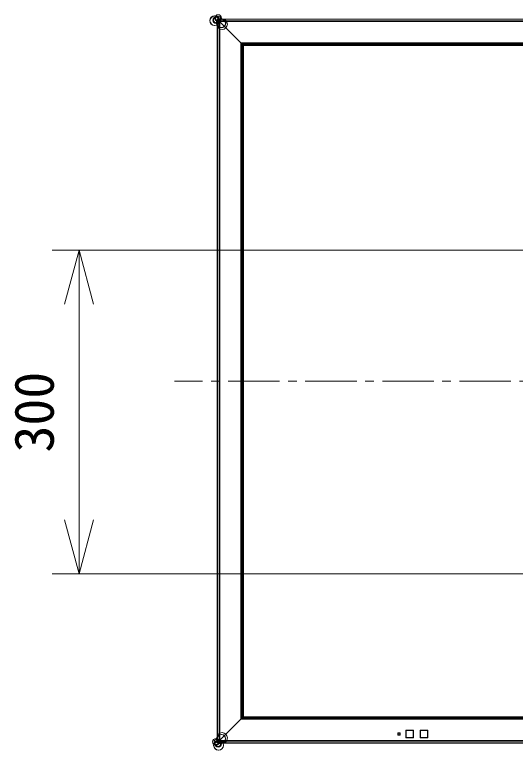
# Model space of a CAD drawing. Units: millimetres, scale not verified. Extents: x -63 to 87, y -104 to 57.
# Drawn here: x -63.21 to -40, y -3.94 to 30.17 of the extents above; entities that cross this region are included whole.
import ezdxf
from ezdxf.enums import TextEntityAlignment as Align

# ---------------------------------------------------------------- set-up
doc = ezdxf.new("R2010")
doc.units = ezdxf.units.MM
doc.header["$LTSCALE"] = 0.125
doc.linetypes.add('USER4', pattern=[28.575, 19.05, -3.175, 3.175, -3.175])
for name, color, linetype, lineweight in [('0-0_0', 7, 'Continuous', 18), ('0-4_SUNPO', 3, 'Continuous', 18), ('0-5_GAIKEI', 1, 'Continuous', 18)]:
    doc.layers.add(name, color=color, linetype=linetype, lineweight=lineweight)
doc.styles.add('ＭＳ ゴシック', font='')
doc.styles.get('ＭＳ ゴシック').set_extended_font_data('MS Gothic')

# ---------------------------------------------------------------- blocks, each defined once
blk = doc.blocks.new('_Open30')
at = {"layer": '0-0_0'}
blk.add_line((0, 0), (-1, 0), dxfattribs=at)
blk.add_lwpolyline([(-1, 0.26795), (0, 0), (-1, -0.26795)], dxfattribs=at)
blk = doc.blocks.new('D4')
at = {"layer": '0-4_SUNPO'}
for p, q in [((155.984, 206.7411), (132.4756, 206.7411)), ((133.7256, 194.2411), (133.7256, 204.2411)), ((155.959, 191.7411), (132.4756, 191.7411))]:
    blk.add_line(p, q, dxfattribs=at)
at = {"layer": '0-4_SUNPO', "xscale": 2.5, "yscale": 2.5}
for p, rotation in [((133.7256, 206.7411), 90), ((133.7256, 191.7411), 270)]:
    blk.add_blockref('_Open30', p, dxfattribs=dict(at, rotation=rotation))
at = {"layer": '0-4_SUNPO', "color": 7, "style": 'ＭＳ ゴシック'}
blk.add_text('300', height=1.833, rotation=90, dxfattribs=at).set_placement((133.1006, 197.3661), align=Align.BOTTOM_LEFT)

msp = doc.modelspace()

# ---------------------------------------------------------------- linework, layer by layer
at = {"layer": '0-5_GAIKEI', "color": 7}
for p, q in [((-53.8162, 29.8713), (-53.8051, 29.8825)), ((-53.7462, 29.9414), (-53.8051, 29.8825)), ((-53.7462, 29.9414), (-53.735, 29.9525)), ((-53.6956, 29.9669), (3.5944, 29.9669)), ((-52.5987, -2.3812), (-52.6393, -2.4218)), ((-52.5987, -2.3812), (-52.6393, -2.4218)), ((-52.5985, -2.3809), (-52.5987, -2.3812)), ((-52.5985, -2.3809), (-52.5987, -2.3812)), ((-52.7194, -2.5018), (-53.6899, -3.4723)), ((-52.6872, -2.4697), (-52.7194, -2.5018)), ((-52.6872, -2.4697), (-52.7194, -2.5018)), ((-52.6564, -2.4389), (-52.6872, -2.4697)), ((-52.6564, -2.4389), (-52.6872, -2.4697)), ((-52.6393, -2.4218), (-52.6564, -2.4389)), ((-52.6393, -2.4218), (-52.6564, -2.4389)), ((-53.8206, -3.4968), (-53.8206, -3.4968)), ((-53.8051, -3.5186), (-53.8162, -3.5075)), ((-53.806, -3.493), (-53.8051, -3.4939)), ((-53.8051, -3.4939), (-53.7353, -3.4935)), ((-53.7462, -3.5775), (-53.8051, -3.5186)), ((-53.735, -3.5887), (-53.7462, -3.5775)), ((-53.7353, -3.4935), (-53.6999, -3.4723)), ((-53.7353, -3.4935), (-53.7353, -3.4935)), ((-53.6956, -3.5931), (-53.7244, -3.5931)), ((-53.7244, -3.5931), (-53.7244, -3.5931)), ((-53.7211, -3.5077), (-53.7214, -3.5775)), ((-53.7214, -3.5775), (-53.7205, -3.5784)), ((-53.6999, -3.4723), (-53.7211, -3.5077)), ((-53.6956, -3.5077), (-53.7211, -3.5077)), ((-53.7211, -3.5077), (-53.7211, -3.5077)), ((-53.7205, -3.5784), (-53.6956, -3.5784)), ((-53.6999, -3.4723), (-53.6899, -3.4723)), ((-53.6956, -3.4781), (-53.6956, -3.4823)), ((-53.6956, -3.4823), (-53.6956, -3.5177)), ((-53.6956, -3.5177), (-53.6956, -3.5884)), ((-53.6956, -3.5884), (-53.6956, -3.6031)), ((3.5944, -3.6031), (-53.6956, -3.6031))]:
    msp.add_line(p, q, dxfattribs=at)
at = {"layer": '0-5_GAIKEI'}
for p, q in [((-53.8051, 29.8577), (-53.806, 29.8568)), ((-53.806, -3.493), (-53.806, 29.8568)), ((-53.7353, 29.8574), (-53.8051, 29.8577)), ((-53.6999, 29.8362), (-53.7353, 29.8574)), ((-53.7353, -3.4935), (-53.7353, 29.8574)), ((-53.7353, 29.8574), (-53.7353, 29.8574)), ((-53.7205, 29.9423), (-53.7214, 29.9414)), ((-53.7214, 29.9414), (-53.7211, 29.8716)), ((-53.7211, 29.8716), (-53.6956, 29.8716)), ((-53.7211, 29.8716), (-53.6999, 29.8362)), ((-53.7211, 29.8716), (-53.7211, 29.8716)), ((-53.6956, 29.9423), (-53.7205, 29.9423)), ((-53.6899, 29.8362), (-53.6999, 29.8362)), ((-53.6999, -3.4723), (-53.6999, 29.8362)), ((-53.6956, 29.9669), (-53.6956, 29.9523)), ((-53.6956, 29.9523), (3.5944, 29.9523)), ((-53.6956, 29.9523), (-53.6956, 29.8816)), ((-53.6956, 29.8816), (-53.6956, 29.8462)), ((-53.6956, 29.8816), (3.5944, 29.8816)), ((-53.6956, 29.8462), (-53.6956, 29.8419)), ((-53.6956, 29.8462), (3.5944, 29.8462)), ((-52.7194, 28.8657), (-53.6899, 29.8362)), ((-52.7194, 28.8657), (-52.6872, 28.8335)), ((-52.7194, 28.8657), (2.6181, 28.8657)), ((-52.6872, -2.4697), (-52.6872, 28.8335)), ((-52.6872, 28.8335), (-52.6564, 28.8027)), ((-52.6872, 28.8335), (2.586, 28.8335)), ((-52.6872, 28.8335), (-52.6564, 28.8027)), ((-52.6564, -2.4389), (-52.6564, 28.8027)), ((-52.6564, 28.8027), (-52.6393, 28.7856)), ((-52.6564, 28.8027), (2.5552, 28.8027)), ((-52.6564, 28.8027), (-52.6393, 28.7856)), ((-52.6393, -2.4218), (-52.6393, 28.7856)), ((-52.6393, 28.7856), (-52.5987, 28.745)), ((-52.6393, 28.7856), (2.5381, 28.7856)), ((-52.6393, 28.7856), (-52.5987, 28.745)), ((-52.5987, -2.3812), (-52.5987, 28.745)), ((-52.5987, 28.745), (-52.5985, 28.7448)), ((-52.5987, 28.745), (2.4975, 28.745)), ((-52.5987, 28.745), (-52.5985, 28.7448)), ((-52.5985, -2.3809), (-52.5985, 28.7448)), ((-52.5985, 28.7448), (2.4972, 28.7448)), ((2.4975, -2.3812), (-52.5987, -2.3812)), ((2.4972, -2.3809), (-52.5985, -2.3809)), ((2.6181, -2.5018), (-52.7194, -2.5018)), ((2.586, -2.4697), (-52.6872, -2.4697)), ((2.5552, -2.4389), (-52.6564, -2.4389)), ((2.5381, -2.4218), (-52.6393, -2.4218)), ((-45.0681, -3.0056), (-44.7131, -3.0056)), ((-45.0681, -3.3606), (-45.0681, -3.0056)), ((-45.0656, -3.0181), (-45.0632, -3.0205)), ((-45.0656, -3.3481), (-45.0656, -3.0181)), ((-45.0632, -3.3456), (-45.0632, -3.0205)), ((-45.0532, -3.0205), (-45.0632, -3.0205)), ((-45.0532, -3.0105), (-45.0556, -3.0081)), ((-45.0556, -3.0081), (-44.7256, -3.0081)), ((-45.0532, -3.0105), (-44.7281, -3.0105)), ((-45.0532, -3.0105), (-45.0532, -3.0205)), ((-45.0532, -3.0205), (-44.7281, -3.0205)), ((-45.0532, -3.3456), (-45.0532, -3.0205)), ((-44.7256, -3.0081), (-44.7281, -3.0105)), ((-44.7281, -3.0205), (-44.7281, -3.0105)), ((-44.7181, -3.0205), (-44.7281, -3.0205)), ((-44.7281, -3.0205), (-44.7281, -3.3456)), ((-44.7181, -3.0205), (-44.7156, -3.0181)), ((-44.7181, -3.0205), (-44.7181, -3.3456)), ((-44.7156, -3.0181), (-44.7156, -3.3481)), ((-44.7131, -3.0056), (-44.7131, -3.3606)), ((-44.4106, -3.0181), (-44.4082, -3.0205)), ((-44.4106, -3.3481), (-44.4106, -3.0181)), ((-44.4082, -3.0205), (-44.4082, -3.3456)), ((-44.3982, -3.0205), (-44.4082, -3.0205)), ((-44.3982, -3.0105), (-44.4006, -3.0081)), ((-44.4006, -3.0081), (-44.0706, -3.0081)), ((-44.3982, -3.0105), (-44.0731, -3.0105)), ((-44.3982, -3.0105), (-44.3982, -3.0205)), ((-44.0731, -3.0205), (-44.3982, -3.0205)), ((-44.3982, -3.0205), (-44.3982, -3.3456)), ((-44.0706, -3.0081), (-44.0731, -3.0105)), ((-44.0731, -3.0205), (-44.0731, -3.0105)), ((-44.0631, -3.0205), (-44.0731, -3.0205)), ((-44.0731, -3.3456), (-44.0731, -3.0205)), ((-44.0631, -3.0205), (-44.0606, -3.0181)), ((-44.0631, -3.0205), (-44.0631, -3.3456)), ((-44.0606, -3.0181), (-44.0606, -3.3481)), ((-44.0581, -3.0056), (-44.0581, -3.3606)), ((-45.4531, -3.1231), (-45.3331, -3.1231)), ((-45.4494, -3.1368), (-45.4469, -3.1393)), ((-45.4494, -3.2293), (-45.4494, -3.1368)), ((-45.4469, -3.2269), (-45.4494, -3.2293)), ((-45.4369, -3.1393), (-45.4469, -3.1393)), ((-45.4469, -3.2269), (-45.4469, -3.1393)), ((-45.4469, -3.2269), (-45.4369, -3.2269)), ((-45.4369, -3.1293), (-45.4394, -3.1268)), ((-45.4394, -3.1268), (-45.3469, -3.1268)), ((-45.4394, -3.2393), (-45.4369, -3.2369)), ((-45.3469, -3.2393), (-45.4394, -3.2393)), ((-45.4369, -3.1293), (-45.3493, -3.1293)), ((-45.4369, -3.1293), (-45.4369, -3.1393)), ((-45.4369, -3.1393), (-45.3493, -3.1393)), ((-45.4369, -3.2269), (-45.4369, -3.1393)), ((-45.4369, -3.2269), (-45.4369, -3.2369)), ((-45.3493, -3.2269), (-45.4369, -3.2269)), ((-45.3493, -3.2369), (-45.4369, -3.2369)), ((-45.3469, -3.1268), (-45.3493, -3.1293)), ((-45.3493, -3.1393), (-45.3493, -3.1293)), ((-45.3393, -3.1392), (-45.3493, -3.1392)), ((-45.3493, -3.1393), (-45.3493, -3.2269)), ((-45.3493, -3.2369), (-45.3493, -3.2269)), ((-45.3493, -3.2269), (-45.3393, -3.2269)), ((-45.3493, -3.2369), (-45.3469, -3.2393)), ((-45.3393, -3.1393), (-45.3369, -3.1368)), ((-45.3393, -3.1393), (-45.3393, -3.2269)), ((-45.3369, -3.2293), (-45.3393, -3.2269)), ((-45.3369, -3.1368), (-45.3369, -3.2293)), ((-45.3331, -3.1231), (-45.3331, -3.2431)), ((-44.7131, -3.3606), (-45.0681, -3.3606)), ((-45.0632, -3.3456), (-45.0656, -3.3481)), ((-45.0632, -3.3456), (-45.0532, -3.3456)), ((-45.0556, -3.3581), (-45.0532, -3.3556)), ((-44.7256, -3.3581), (-45.0556, -3.3581)), ((-45.0532, -3.3456), (-45.0532, -3.3556)), ((-44.7281, -3.3456), (-45.0532, -3.3456)), ((-44.7281, -3.3556), (-45.0532, -3.3556)), ((-44.7281, -3.3556), (-44.7281, -3.3456)), ((-44.7281, -3.3456), (-44.7181, -3.3456)), ((-44.7281, -3.3556), (-44.7256, -3.3581)), ((-44.7156, -3.3481), (-44.7181, -3.3456)), ((-44.0581, -3.3606), (-44.4131, -3.3606)), ((-44.4082, -3.3456), (-44.4106, -3.3481)), ((-44.4082, -3.3456), (-44.3982, -3.3456)), ((-44.4006, -3.3581), (-44.3982, -3.3556)), ((-44.0706, -3.3581), (-44.4006, -3.3581)), ((-44.3982, -3.3456), (-44.0731, -3.3456)), ((-44.3982, -3.3456), (-44.3982, -3.3556)), ((-44.3982, -3.3556), (-44.0731, -3.3556)), ((-44.0731, -3.3556), (-44.0731, -3.3456)), ((-44.0731, -3.3456), (-44.0631, -3.3456)), ((-44.0731, -3.3556), (-44.0706, -3.3581)), ((-44.0606, -3.3481), (-44.0631, -3.3456)), ((3.5944, -3.4823), (-53.6956, -3.4823)), ((3.5944, -3.5177), (-53.6956, -3.5177)), ((3.5944, -3.5884), (-53.6956, -3.5884))]:
    msp.add_line(p, q, dxfattribs=at)
at = {"layer": '0-5_GAIKEI', "color": 9, "linetype": 'USER4'}
msp.add_line((6.2244, 13.1819), (-55.7997, 13.1819), dxfattribs=at)
at = {"layer": '0-5_GAIKEI', "color": 7}
for points in [[(-53.8206, -3.4968), (-53.8206, 29.8607), (-53.8206, 29.8607)], [(-53.7244, 29.9569), (-53.7244, 29.9569), (-53.6956, 29.9569)], [(-52.7194, -2.5018), (-53.6899, -3.4723), (-53.6956, -3.4781)]]:
    msp.add_lwpolyline(points, dxfattribs=at)
at = {"layer": '0-5_GAIKEI'}
for points in [[(-53.6956, 29.8419), (-53.6899, 29.8362), (-52.7194, 28.8657)], [(-52.7194, -2.5018), (-52.7194, 28.8657), (-52.6872, 28.8335)], [(-44.4131, -3.3606), (-44.4131, -3.0056), (-44.0581, -3.0056)], [(-45.3331, -3.2431), (-45.4531, -3.2431), (-45.4531, -3.1231)]]:
    msp.add_lwpolyline(points, dxfattribs=at)
for centre, radius in [((-53.9407, 29.8942), 0.2253), ((-53.9337, 29.8864), 0.2208), ((-53.8696, 29.9104), 0.1524), ((-53.8515, 29.9159), 0.1336), ((-53.7731, 30.0097), 0.1564), ((-53.7827, 29.9767), 0.122), ((-53.8307, 29.8245), 0.0377), ((-53.8017, 29.9119), 0.0544), ((-53.825, 29.8427), 0.0186), ((-53.5939, 29.7303), 0.2471), ((-53.7767, 29.9377), 0.0556), ((-53.633, 29.7608), 0.1975), ((-53.7759, 29.8988), 0.0516), ((-53.7866, 29.8874), 0.036), ((-53.6245, 29.7691), 0.1977), ((-53.7962, 29.8786), 0.023), ((-53.8025, 29.8742), 0.0152), ((-53.8109, 29.8704), 0.00607), ((-53.8129, 29.8697), 0.00396), ((-53.813, 29.8692), 0.00391), ((-53.8142, 29.8695), 0.00265), ((-53.7622, 29.9124), 0.0513), ((-53.7499, 29.9241), 0.0343), ((-53.743, 29.9318), 0.024), ((-53.7379, 29.9388), 0.0153), ((-53.7013, 29.8339), 0.0426), ((-53.735, 29.9449), 0.00857), ((-53.6959, 29.836), 0.0448), ((-53.7059, 29.8423), 0.033), ((-53.7067, 29.8429), 0.032), ((-53.7335, 29.9487), 0.0045), ((-53.7329, 29.9494), 0.00383), ((-53.7357, 29.8578), 0.00064), ((-53.7273, 29.854), 0.00865), ((-53.7332, 29.9505), 0.00265), ((-53.7082, 29.9608), 0.0167)]:
    msp.add_circle(centre, radius, dxfattribs=at)
at = {"layer": '0-5_GAIKEI', "color": 7}
for centre, radius in [((-53.8734, -3.5455), 0.1564), ((-53.594, -3.3663), 0.2471), ((-53.6328, -3.3969), 0.1977), ((-53.6245, -3.4055), 0.1975), ((-53.7579, -3.7131), 0.2253), ((-53.7501, -3.7062), 0.2208), ((-53.8404, -3.5552), 0.122), ((-53.7741, -3.642), 0.1524), ((-53.7796, -3.624), 0.1336), ((-53.8014, -3.5491), 0.0556), ((-53.8245, -3.4806), 0.0167), ((-53.7756, -3.5741), 0.0544), ((-53.7761, -3.5346), 0.0513), ((-53.7878, -3.5223), 0.0343), ((-53.7955, -3.5154), 0.024), ((-53.8025, -3.5103), 0.0153), ((-53.8086, -3.5074), 0.00857), ((-53.8124, -3.506), 0.0045), ((-53.8131, -3.5053), 0.00383), ((-53.8142, -3.5057), 0.00265), ((-53.7625, -3.5484), 0.0516), ((-53.751, -3.559), 0.036), ((-53.7423, -3.5686), 0.023), ((-53.7379, -3.575), 0.0152), ((-53.6984, -3.4659), 0.0476), ((-53.734, -3.5833), 0.00607), ((-53.7052, -3.4777), 0.034), ((-53.7071, -3.4799), 0.0311), ((-53.713, -3.4826), 0.0247), ((-53.715, -3.4832), 0.0227), ((-53.7334, -3.5853), 0.00396), ((-53.7328, -3.5854), 0.00391), ((-53.7332, -3.5866), 0.00265), ((-53.7354, -3.4937), 0.00016), ((-53.6882, -3.6031), 0.0377), ((-53.7064, -3.5975), 0.0186), ((-53.7188, -3.5021), 0.00598), ((-53.7215, -3.5081), 0.00052)]:
    msp.add_circle(centre, radius, dxfattribs=at)
for centre, start, end in [((-53.8056, 29.8607), 135, 180), ((-53.8056, -3.4968), 180, 225), ((-53.7244, -3.5781), 225, 270)]:
    msp.add_arc(centre, 0.015, start, end, dxfattribs=at)
at = {"layer": '0-5_GAIKEI'}
for centre, radius, start, end in [((-53.7244, 29.9419), 0.015, 90, 135), ((-45.0556, -3.0181), 0.01, 90.06978, 179.93022), ((-44.7256, -3.0181), 0.01, 0.06978, 89.93022), ((-44.4006, -3.0181), 0.01, 90.06978, 179.93022), ((-44.0706, -3.0181), 0.01, 0.06978, 89.93022), ((-45.4394, -3.1368), 0.01, 90.06978, 179.93022), ((-45.4394, -3.2293), 0.01, 180.06978, 269.93022), ((-45.3469, -3.1368), 0.01, 0.06978, 89.93022), ((-45.3469, -3.2293), 0.01, 270.06978, 359.93022), ((-45.0556, -3.3481), 0.01, 180.06978, 269.93022), ((-44.7256, -3.3481), 0.01, 270.06978, 359.93022), ((-44.4006, -3.3481), 0.01, 180.06978, 269.93022), ((-44.0706, -3.3481), 0.01, 270.06978, 359.93022)]:
    msp.add_arc(centre, radius, start, end, dxfattribs=at)
at = {"layer": '0-5_GAIKEI', "color": 7}
for centre, major_axis, ratio, start_param, end_param in [((-53.8056, 29.8607), (-0.0106, 0.0106), 0.999896, 6.2831853, 7.0686355), ((-53.7244, 29.9419), (0.0106, -0.0106), 0.999896, 2.3561424, 3.1415927), ((-53.8056, -3.4968), (0.0106, 0.0106), 0.999896, 2.3561424, 3.1415927), ((-53.7803, -3.4939), (-0.0247, -0.0247), 0.57735, 5.2359878, 6.2831853), ((-53.7214, -3.5528), (-0.0247, -0.0247), 0.57735, 0, 1.0471976), ((-53.7244, -3.5781), (-0.0106, -0.0106), 0.999896, 6.2831853, 7.0686355)]:
    msp.add_ellipse(centre, major_axis=major_axis, ratio=ratio, start_param=start_param, end_param=end_param, dxfattribs=at)
at = {"layer": '0-5_GAIKEI'}
for centre, major_axis, ratio, start_param, end_param in [((-53.7803, 29.8577), (-0.0247, 0.0247), 0.57735, 6.2831853, 7.3303829), ((-53.7214, 29.9166), (-0.0247, 0.0247), 0.57735, 5.2359878, 6.2831853), ((-45.0532, -3.0205), (-0.00707, -0.00707), 0.998783, 3.9276009, 5.4971792), ((-44.7281, -3.0205), (-0.00707, 0.00707), 0.998783, 3.9276009, 5.4971792), ((-44.3982, -3.0205), (-0.00707, -0.00707), 0.998783, 3.9276009, 5.4971792), ((-44.0731, -3.0205), (-0.00707, 0.00707), 0.998783, 3.9276009, 5.4971792), ((-45.4369, -3.1393), (-0.00707, -0.00707), 0.998783, 3.9276009, 5.4971792), ((-45.4369, -3.2269), (0.00707, -0.00707), 0.998783, 3.9276009, 5.4971792), ((-45.3493, -3.1393), (-0.00707, 0.00707), 0.998783, 3.9276009, 5.4971792), ((-45.3493, -3.2269), (0.00707, 0.00707), 0.998783, 3.9276009, 5.4971792), ((-45.0532, -3.3456), (0.00707, -0.00707), 0.998783, 3.9276009, 5.4971792), ((-44.7281, -3.3456), (0.00707, 0.00707), 0.998783, 3.9276009, 5.4971792), ((-44.3982, -3.3456), (-0.00707, 0.00707), 0.998783, 0.7860072, 2.3555855), ((-44.0731, -3.3456), (0.00707, 0.00707), 0.998783, 3.9276009, 5.4971792)]:
    msp.add_ellipse(centre, major_axis=major_axis, ratio=ratio, start_param=start_param, end_param=end_param, dxfattribs=at)

# ---------------------------------------------------------------- block references
at = {"layer": '0-4_SUNPO'}
msp.add_blockref('D4', (-193.9462, -187.4967), dxfattribs=at)

doc.saveas('drawing.dxf')
